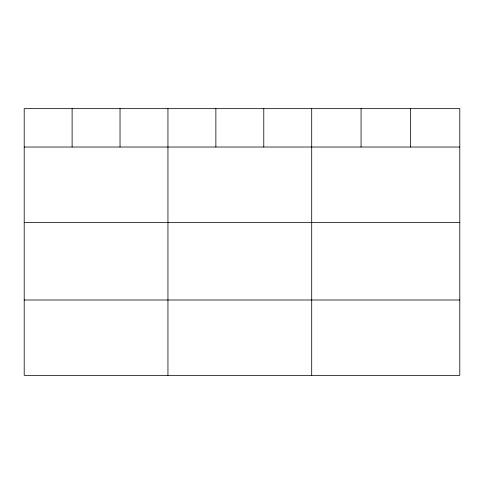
<?xml version="1.0" encoding="UTF-8"?>
<svg xmlns="http://www.w3.org/2000/svg" width="484" height="484" viewBox="0 0 484 484"><rect width="100%" height="100%" fill="white"/><g stroke="black" fill="none" stroke-linecap="round" stroke-linejoin="round"><path stroke-width="0.73" d="M459.8 147.027L459.8 375.348L24.2 375.348L24.2 108.652L459.8 108.652L459.8 147.027L24.2 147.027M24.2 222.374L459.8 222.374M24.2 300.001L459.8 300.001M410.432 108.652L410.432 147.027M361.064 108.652L361.064 147.027M311.696 108.652L311.696 375.348M263.78 108.652L263.78 147.027M215.864 108.652L215.864 147.027M167.948 108.652L167.948 375.348M120.032 108.652L120.032 147.027M72.116 108.652L72.116 147.027"/></g></svg>
